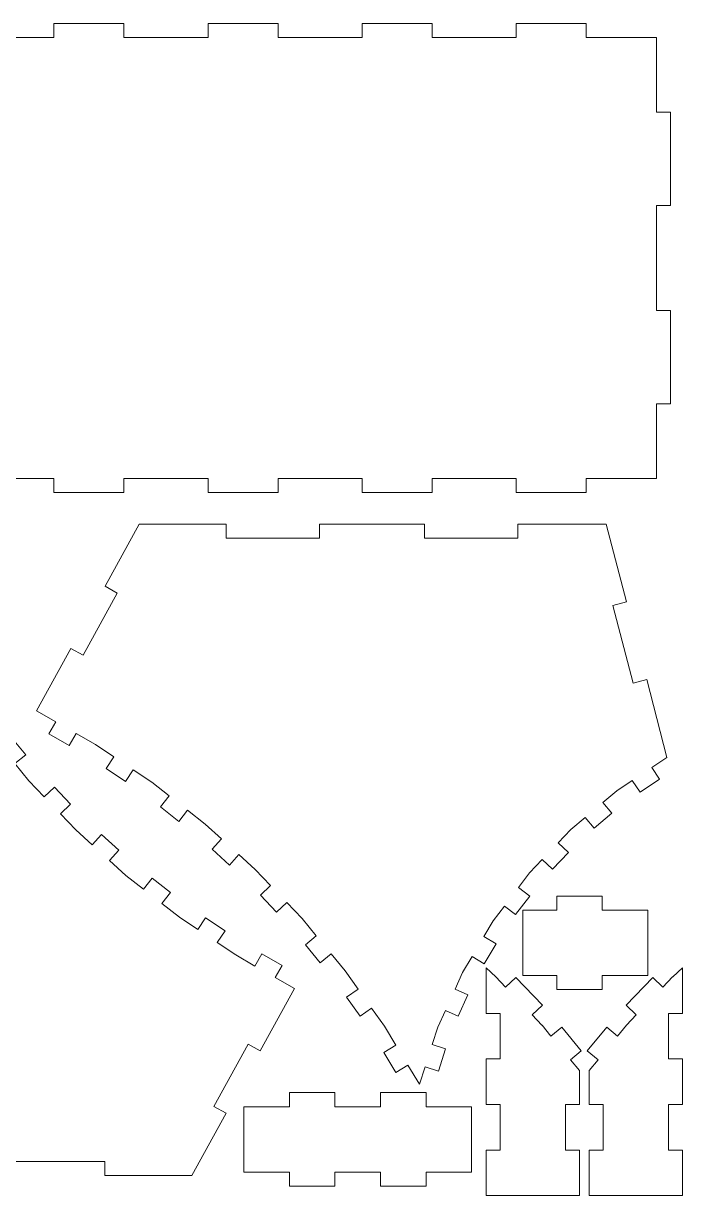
# Model space of a CAD drawing. Header units: millimetres. Extents: x -226 to 226, y -126 to 126.
# Drawn here: x -86.8 to 54.3, y -125.5 to 125.5 of the extents above; entities that cross this region are included whole.
import ezdxf

# ---------------------------------------------------------------- set-up
doc = ezdxf.new("R2010")
doc.units = ezdxf.units.MM
doc.header["$MEASUREMENT"] = 0
doc.layers.add('Camada 1', color=7, linetype='Continuous')

msp = doc.modelspace()

# ---------------------------------------------------------------- linework, layer by layer
at = {"layer": 'Camada 1', "color": 250, "lineweight": 20}
for points, knots in [([(33.6991, 28.0441), (33.6991, 28.0441), (48.6991, 28.0441), (48.6991, 28.0441), (48.6991, 28.0441), (48.6991, 28.0441), (48.6991, 44.0441), (48.6991, 44.0441), (48.6991, 44.0441), (48.6991, 44.0441), (51.6991, 44.0441), (51.6991, 44.0441), (51.6991, 44.0441), (51.6991, 44.0441), (51.6991, 64.0441), (51.6991, 64.0441), (51.6991, 64.0441), (51.6991, 64.0441), (48.6991, 64.0441), (48.6991, 64.0441), (48.6991, 64.0441), (48.6991, 64.0441), (48.6991, 86.5119), (48.6991, 86.5119), (48.6991, 86.5119), (48.6991, 86.5119), (51.6991, 86.5119), (51.6991, 86.5119), (51.6991, 86.5119), (51.6991, 86.5119), (51.6991, 106.5119), (51.6991, 106.5119), (51.6991, 106.5119), (51.6991, 106.5119), (48.6991, 106.5119), (48.6991, 106.5119), (48.6991, 106.5119), (48.6991, 106.5119), (48.6991, 122.5119), (48.6991, 122.5119), (48.6991, 122.5119), (48.6991, 122.5119), (33.6991, 122.5119), (33.6991, 122.5119), (33.6991, 122.5119), (33.6991, 122.5119), (33.6991, 125.5119), (33.6991, 125.5119), (33.6991, 125.5119), (33.6991, 125.5119), (18.6991, 125.5119), (18.6991, 125.5119), (18.6991, 125.5119), (18.6991, 125.5119), (18.6991, 122.5119), (18.6991, 122.5119), (18.6991, 122.5119), (18.6991, 122.5119), (0.6991, 122.5119), (0.6991, 122.5119), (0.6991, 122.5119), (0.6991, 122.5119), (0.6991, 125.5119), (0.6991, 125.5119), (0.6991, 125.5119), (0.6991, 125.5119), (-14.3009, 125.5119), (-14.3009, 125.5119), (-14.3009, 125.5119), (-14.3009, 125.5119), (-14.3009, 122.5119), (-14.3009, 122.5119), (-14.3009, 122.5119), (-14.3009, 122.5119), (-32.3009, 122.5119), (-32.3009, 122.5119), (-32.3009, 122.5119), (-32.3009, 122.5119), (-32.3009, 125.5119), (-32.3009, 125.5119), (-32.3009, 125.5119), (-32.3009, 125.5119), (-47.3009, 125.5119), (-47.3009, 125.5119), (-47.3009, 125.5119), (-47.3009, 125.5119), (-47.3009, 122.5119), (-47.3009, 122.5119), (-47.3009, 122.5119), (-47.3009, 122.5119), (-65.3009, 122.5119), (-65.3009, 122.5119), (-65.3009, 122.5119), (-65.3009, 122.5119), (-65.3009, 125.5119), (-65.3009, 125.5119), (-65.3009, 125.5119), (-65.3009, 125.5119), (-80.3009, 125.5119), (-80.3009, 125.5119), (-80.3009, 125.5119), (-80.3009, 125.5119), (-80.3009, 122.5119), (-80.3009, 122.5119), (-80.3009, 122.5119), (-80.3009, 122.5119), (-95.3009, 122.5119), (-95.3009, 122.5119), (-95.3009, 122.5119), (-95.3009, 122.5119), (-95.3009, 106.5119), (-95.3009, 106.5119), (-95.3009, 106.5119), (-95.3009, 106.5119), (-98.3009, 106.5119), (-98.3009, 106.5119), (-98.3009, 106.5119), (-98.3009, 106.5119), (-98.3009, 86.5119), (-98.3009, 86.5119), (-98.3009, 86.5119), (-98.3009, 86.5119), (-95.3009, 86.5119), (-95.3009, 86.5119), (-95.3009, 86.5119), (-95.3009, 86.5119), (-95.3009, 64.0441), (-95.3009, 64.0441), (-95.3009, 64.0441), (-95.3009, 64.0441), (-98.3009, 64.0441), (-98.3009, 64.0441), (-98.3009, 64.0441), (-98.3009, 64.0441), (-98.3009, 44.0441), (-98.3009, 44.0441), (-98.3009, 44.0441), (-98.3009, 44.0441), (-95.3009, 44.0441), (-95.3009, 44.0441), (-95.3009, 44.0441), (-95.3009, 44.0441), (-95.3009, 28.0441), (-95.3009, 28.0441), (-95.3009, 28.0441), (-95.3009, 28.0441), (-80.3009, 28.0441), (-80.3009, 28.0441), (-80.3009, 28.0441), (-80.3009, 28.0441), (-80.3009, 25.0441), (-80.3009, 25.0441), (-80.3009, 25.0441), (-80.3009, 25.0441), (-65.3009, 25.0441), (-65.3009, 25.0441), (-65.3009, 25.0441), (-65.3009, 25.0441), (-65.3009, 28.0441), (-65.3009, 28.0441), (-65.3009, 28.0441), (-65.3009, 28.0441), (-47.3009, 28.0441), (-47.3009, 28.0441), (-47.3009, 28.0441), (-47.3009, 28.0441), (-47.3009, 25.0441), (-47.3009, 25.0441), (-47.3009, 25.0441), (-47.3009, 25.0441), (-32.3009, 25.0441), (-32.3009, 25.0441), (-32.3009, 25.0441), (-32.3009, 25.0441), (-32.3009, 28.0441), (-32.3009, 28.0441), (-32.3009, 28.0441), (-32.3009, 28.0441), (-14.3009, 28.0441), (-14.3009, 28.0441), (-14.3009, 28.0441), (-14.3009, 28.0441), (-14.3009, 25.0441), (-14.3009, 25.0441), (-14.3009, 25.0441), (-14.3009, 25.0441), (0.6991, 25.0441), (0.6991, 25.0441), (0.6991, 25.0441), (0.6991, 25.0441), (0.6991, 28.0441), (0.6991, 28.0441), (0.6991, 28.0441), (0.6991, 28.0441), (18.6991, 28.0441), (18.6991, 28.0441), (18.6991, 28.0441), (18.6991, 28.0441), (18.6991, 25.0441), (18.6991, 25.0441), (18.6991, 25.0441), (18.6991, 25.0441), (33.6991, 25.0441), (33.6991, 25.0441), (33.6991, 25.0441), (33.6991, 25.0441), (33.6991, 28.0441), (33.6991, 28.0441)], [0, 0, 0, 0, 0.01886792, 0.01886792, 0.01886792, 0.01886792, 0.03773585, 0.03773585, 0.03773585, 0.03773585, 0.05660377, 0.05660377, 0.05660377, 0.05660377, 0.0754717, 0.0754717, 0.0754717, 0.0754717, 0.09433962, 0.09433962, 0.09433962, 0.09433962, 0.11320755, 0.11320755, 0.11320755, 0.11320755, 0.13207547, 0.13207547, 0.13207547, 0.13207547, 0.1509434, 0.1509434, 0.1509434, 0.1509434, 0.16981132, 0.16981132, 0.16981132, 0.16981132, 0.18867925, 0.18867925, 0.18867925, 0.18867925, 0.20754717, 0.20754717, 0.20754717, 0.20754717, 0.22641509, 0.22641509, 0.22641509, 0.22641509, 0.24528302, 0.24528302, 0.24528302, 0.24528302, 0.26415094, 0.26415094, 0.26415094, 0.26415094, 0.28301887, 0.28301887, 0.28301887, 0.28301887, 0.30188679, 0.30188679, 0.30188679, 0.30188679, 0.32075472, 0.32075472, 0.32075472, 0.32075472, 0.33962264, 0.33962264, 0.33962264, 0.33962264, 0.35849057, 0.35849057, 0.35849057, 0.35849057, 0.37735849, 0.37735849, 0.37735849, 0.37735849, 0.39622642, 0.39622642, 0.39622642, 0.39622642, 0.41509434, 0.41509434, 0.41509434, 0.41509434, 0.43396226, 0.43396226, 0.43396226, 0.43396226, 0.45283019, 0.45283019, 0.45283019, 0.45283019, 0.47169811, 0.47169811, 0.47169811, 0.47169811, 0.49056604, 0.49056604, 0.49056604, 0.49056604, 0.50943396, 0.50943396, 0.50943396, 0.50943396, 0.52830189, 0.52830189, 0.52830189, 0.52830189, 0.54716981, 0.54716981, 0.54716981, 0.54716981, 0.56603774, 0.56603774, 0.56603774, 0.56603774, 0.58490566, 0.58490566, 0.58490566, 0.58490566, 0.60377358, 0.60377358, 0.60377358, 0.60377358, 0.62264151, 0.62264151, 0.62264151, 0.62264151, 0.64150943, 0.64150943, 0.64150943, 0.64150943, 0.66037736, 0.66037736, 0.66037736, 0.66037736, 0.67924528, 0.67924528, 0.67924528, 0.67924528, 0.69811321, 0.69811321, 0.69811321, 0.69811321, 0.71698113, 0.71698113, 0.71698113, 0.71698113, 0.73584906, 0.73584906, 0.73584906, 0.73584906, 0.75471698, 0.75471698, 0.75471698, 0.75471698, 0.77358491, 0.77358491, 0.77358491, 0.77358491, 0.79245283, 0.79245283, 0.79245283, 0.79245283, 0.81132075, 0.81132075, 0.81132075, 0.81132075, 0.83018868, 0.83018868, 0.83018868, 0.83018868, 0.8490566, 0.8490566, 0.8490566, 0.8490566, 0.86792453, 0.86792453, 0.86792453, 0.86792453, 0.88679245, 0.88679245, 0.88679245, 0.88679245, 0.90566038, 0.90566038, 0.90566038, 0.90566038, 0.9245283, 0.9245283, 0.9245283, 0.9245283, 0.94339623, 0.94339623, 0.94339623, 0.94339623, 0.96226415, 0.96226415, 0.96226415, 0.96226415, 1, 1, 1, 1]), ([(-43.3991, 18.309), (-43.3991, 18.309), (-62.0277, 18.309), (-62.0277, 18.309), (-62.0277, 18.309), (-62.0277, 18.309), (-69.361, 4.9757), (-69.361, 4.9757), (-69.361, 4.9757), (-69.361, 4.9757), (-66.7324, 3.5299), (-66.7324, 3.5299), (-66.7324, 3.5299), (-66.7324, 3.5299), (-74.0657, -9.8034), (-74.0657, -9.8034), (-74.0657, -9.8034), (-74.0657, -9.8034), (-76.6944, -8.3577), (-76.6944, -8.3577), (-76.6944, -8.3577), (-76.6944, -8.3577), (-84.0277, -21.691), (-84.0277, -21.691), (-84.0277, -21.691), (-84.0277, -21.691), (-79.8954, -24.0509), (-79.8954, -24.0509), (-79.8954, -24.0509), (-79.8954, -24.0509), (-81.3832, -26.656), (-81.3832, -26.656), (-81.3832, -26.656), (-81.3832, -26.656), (-77.0389, -29.137), (-77.0389, -29.137), (-77.0389, -29.137), (-77.0389, -29.137), (-75.5511, -26.5319), (-75.5511, -26.5319), (-75.5511, -26.5319), (-75.5511, -26.5319), (-71.4188, -28.8918), (-71.4188, -28.8918), (-71.4188, -28.8918), (-71.4188, -28.8918), (-67.4687, -31.5454), (-67.4687, -31.5454), (-67.4687, -31.5454), (-67.4687, -31.5454), (-69.1415, -34.0357), (-69.1415, -34.0357), (-69.1415, -34.0357), (-69.1415, -34.0357), (-64.9887, -36.8253), (-64.9887, -36.8253), (-64.9887, -36.8253), (-64.9887, -36.8253), (-63.3158, -34.335), (-63.3158, -34.335), (-63.3158, -34.335), (-63.3158, -34.335), (-59.3657, -36.9885), (-59.3657, -36.9885), (-59.3657, -36.9885), (-59.3657, -36.9885), (-55.6184, -39.9217), (-55.6184, -39.9217), (-55.6184, -39.9217), (-55.6184, -39.9217), (-57.4675, -42.284), (-57.4675, -42.284), (-57.4675, -42.284), (-57.4675, -42.284), (-53.528, -45.3676), (-53.528, -45.3676), (-53.528, -45.3676), (-53.528, -45.3676), (-51.6789, -43.0053), (-51.6789, -43.0053), (-51.6789, -43.0053), (-51.6789, -43.0053), (-47.9317, -45.9384), (-47.9317, -45.9384), (-47.9317, -45.9384), (-47.9317, -45.9384), (-44.4071, -49.1356), (-44.4071, -49.1356), (-44.4071, -49.1356), (-44.4071, -49.1356), (-46.4227, -51.3576), (-46.4227, -51.3576), (-46.4227, -51.3576), (-46.4227, -51.3576), (-42.7174, -54.7189), (-42.7174, -54.7189), (-42.7174, -54.7189), (-42.7174, -54.7189), (-40.7017, -52.4969), (-40.7017, -52.4969), (-40.7017, -52.4969), (-40.7017, -52.4969), (-37.1772, -55.6942), (-37.1772, -55.6942), (-37.1772, -55.6942), (-37.1772, -55.6942), (-33.8939, -59.1388), (-33.8939, -59.1388), (-33.8939, -59.1388), (-33.8939, -59.1388), (-36.0654, -61.2086), (-36.0654, -61.2086), (-36.0654, -61.2086), (-36.0654, -61.2086), (-32.6136, -64.8299), (-32.6136, -64.8299), (-32.6136, -64.8299), (-32.6136, -64.8299), (-30.4421, -62.76), (-30.4421, -62.76), (-30.4421, -62.76), (-30.4421, -62.76), (-27.1588, -66.2046), (-27.1588, -66.2046), (-27.1588, -66.2046), (-27.1588, -66.2046), (-24.1341, -69.8783), (-24.1341, -69.8783), (-24.1341, -69.8783), (-24.1341, -69.8783), (-26.4501, -71.7851), (-26.4501, -71.7851), (-26.4501, -71.7851), (-26.4501, -71.7851), (-23.2701, -75.6473), (-23.2701, -75.6473), (-23.2701, -75.6473), (-23.2701, -75.6473), (-20.9542, -73.7404), (-20.9542, -73.7404), (-20.9542, -73.7404), (-20.9542, -73.7404), (-17.9294, -77.4141), (-17.9294, -77.4141), (-17.9294, -77.4141), (-17.9294, -77.4141), (-15.1792, -81.2976), (-15.1792, -81.2976), (-15.1792, -81.2976), (-15.1792, -81.2976), (-17.6274, -83.0314), (-17.6274, -83.0314), (-17.6274, -83.0314), (-17.6274, -83.0314), (-14.7361, -87.1141), (-14.7361, -87.1141), (-14.7361, -87.1141), (-14.7361, -87.1141), (-12.2879, -85.3803), (-12.2879, -85.3803), (-12.2879, -85.3803), (-12.2879, -85.3803), (-9.5376, -89.2638), (-9.5376, -89.2638), (-9.5376, -89.2638), (-9.5376, -89.2638), (-7.0764, -93.3365), (-7.0764, -93.3365), (-7.0764, -93.3365), (-7.0764, -93.3365), (-9.644, -94.8881), (-9.644, -94.8881), (-9.644, -94.8881), (-9.644, -94.8881), (-7.0565, -99.1699), (-7.0565, -99.1699), (-7.0565, -99.1699), (-7.0565, -99.1699), (-4.4889, -97.6182), (-4.4889, -97.6182), (-4.4889, -97.6182), (-4.4889, -97.6182), (-2.0277, -101.691), (-2.0277, -101.691), (-2.0277, -101.691), (-2.0277, -101.691), (-0.8201, -97.9511), (-0.8201, -97.9511), (-0.8201, -97.9511), (-0.8201, -97.9511), (2.0348, -98.873), (2.0348, -98.873), (2.0348, -98.873), (2.0348, -98.873), (3.572, -94.1122), (3.572, -94.1122), (3.572, -94.1122), (3.572, -94.1122), (0.7171, -93.1903), (0.7171, -93.1903), (0.7171, -93.1903), (0.7171, -93.1903), (1.9247, -89.4505), (1.9247, -89.4505), (1.9247, -89.4505), (1.9247, -89.4505), (3.5424, -85.8689), (3.5424, -85.8689), (3.5424, -85.8689), (3.5424, -85.8689), (6.2765, -87.1037), (6.2765, -87.1037), (6.2765, -87.1037), (6.2765, -87.1037), (8.3358, -82.5444), (8.3358, -82.5444), (8.3358, -82.5444), (8.3358, -82.5444), (5.6017, -81.3095), (5.6017, -81.3095), (5.6017, -81.3095), (5.6017, -81.3095), (7.2194, -77.7279), (7.2194, -77.7279), (7.2194, -77.7279), (7.2194, -77.7279), (9.227, -74.3494), (9.227, -74.3494), (9.227, -74.3494), (9.227, -74.3494), (11.806, -75.8819), (11.806, -75.8819), (11.806, -75.8819), (11.806, -75.8819), (14.3616, -71.581), (14.3616, -71.581), (14.3616, -71.581), (14.3616, -71.581), (11.7826, -70.0485), (11.7826, -70.0485), (11.7826, -70.0485), (11.7826, -70.0485), (13.7901, -66.67), (13.7901, -66.67), (13.7901, -66.67), (13.7901, -66.67), (16.1624, -63.5368), (16.1624, -63.5368), (16.1624, -63.5368), (16.1624, -63.5368), (18.5542, -65.3477), (18.5542, -65.3477), (18.5542, -65.3477), (18.5542, -65.3477), (21.5741, -61.3591), (21.5741, -61.3591), (21.5741, -61.3591), (21.5741, -61.3591), (19.1823, -59.5482), (19.1823, -59.5482), (19.1823, -59.5482), (19.1823, -59.5482), (21.5546, -56.415), (21.5546, -56.415), (21.5546, -56.415), (21.5546, -56.415), (24.262, -53.5663), (24.262, -53.5663), (24.262, -53.5663), (24.262, -53.5663), (26.4366, -55.633), (26.4366, -55.633), (26.4366, -55.633), (26.4366, -55.633), (29.883, -52.0066), (29.883, -52.0066), (29.883, -52.0066), (29.883, -52.0066), (27.7084, -49.9399), (27.7084, -49.9399), (27.7084, -49.9399), (27.7084, -49.9399), (30.4158, -47.0912), (30.4158, -47.0912), (30.4158, -47.0912), (30.4158, -47.0912), (33.4243, -44.5627), (33.4243, -44.5627), (33.4243, -44.5627), (33.4243, -44.5627), (35.3545, -46.8593), (35.3545, -46.8593), (35.3545, -46.8593), (35.3545, -46.8593), (39.1843, -43.6405), (39.1843, -43.6405), (39.1843, -43.6405), (39.1843, -43.6405), (37.2542, -41.3439), (37.2542, -41.3439), (37.2542, -41.3439), (37.2542, -41.3439), (40.2627, -38.8154), (40.2627, -38.8154), (40.2627, -38.8154), (40.2627, -38.8154), (43.5348, -36.6387), (43.5348, -36.6387), (43.5348, -36.6387), (43.5348, -36.6387), (45.1965, -39.1365), (45.1965, -39.1365), (45.1965, -39.1365), (45.1965, -39.1365), (49.3618, -36.3655), (49.3618, -36.3655), (49.3618, -36.3655), (49.3618, -36.3655), (47.7002, -33.8677), (47.7002, -33.8677), (47.7002, -33.8677), (47.7002, -33.8677), (50.9723, -31.691), (50.9723, -31.691), (50.9723, -31.691), (50.9723, -31.691), (46.639, -15.0243), (46.639, -15.0243), (46.639, -15.0243), (46.639, -15.0243), (43.7355, -15.7792), (43.7355, -15.7792), (43.7355, -15.7792), (43.7355, -15.7792), (39.4022, 0.8874), (39.4022, 0.8874), (39.4022, 0.8874), (39.4022, 0.8874), (42.3056, 1.6423), (42.3056, 1.6423), (42.3056, 1.6423), (42.3056, 1.6423), (37.9723, 18.309), (37.9723, 18.309), (37.9723, 18.309), (37.9723, 18.309), (19.0688, 18.309), (19.0688, 18.309), (19.0688, 18.309), (19.0688, 18.309), (19.0688, 15.309), (19.0688, 15.309), (19.0688, 15.309), (19.0688, 15.309), (-0.9312, 15.309), (-0.9312, 15.309), (-0.9312, 15.309), (-0.9312, 15.309), (-0.9312, 18.309), (-0.9312, 18.309), (-0.9312, 18.309), (-0.9312, 18.309), (-23.3991, 18.309), (-23.3991, 18.309), (-23.3991, 18.309), (-23.3991, 18.309), (-23.3991, 15.309), (-23.3991, 15.309), (-23.3991, 15.309), (-23.3991, 15.309), (-43.3991, 15.309), (-43.3991, 15.309), (-43.3991, 15.309), (-43.3991, 15.309), (-43.3991, 18.309), (-43.3991, 18.309)], [0, 0, 0, 0, 0.01052632, 0.01052632, 0.01052632, 0.01052632, 0.02105263, 0.02105263, 0.02105263, 0.02105263, 0.03157895, 0.03157895, 0.03157895, 0.03157895, 0.04210526, 0.04210526, 0.04210526, 0.04210526, 0.05263158, 0.05263158, 0.05263158, 0.05263158, 0.06315789, 0.06315789, 0.06315789, 0.06315789, 0.07368421, 0.07368421, 0.07368421, 0.07368421, 0.08421053, 0.08421053, 0.08421053, 0.08421053, 0.09473684, 0.09473684, 0.09473684, 0.09473684, 0.10526316, 0.10526316, 0.10526316, 0.10526316, 0.11578947, 0.11578947, 0.11578947, 0.11578947, 0.12631579, 0.12631579, 0.12631579, 0.12631579, 0.13684211, 0.13684211, 0.13684211, 0.13684211, 0.14736842, 0.14736842, 0.14736842, 0.14736842, 0.15789474, 0.15789474, 0.15789474, 0.15789474, 0.16842105, 0.16842105, 0.16842105, 0.16842105, 0.17894737, 0.17894737, 0.17894737, 0.17894737, 0.18947368, 0.18947368, 0.18947368, 0.18947368, 0.2, 0.2, 0.2, 0.2, 0.21052632, 0.21052632, 0.21052632, 0.21052632, 0.22105263, 0.22105263, 0.22105263, 0.22105263, 0.23157895, 0.23157895, 0.23157895, 0.23157895, 0.24210526, 0.24210526, 0.24210526, 0.24210526, 0.25263158, 0.25263158, 0.25263158, 0.25263158, 0.26315789, 0.26315789, 0.26315789, 0.26315789, 0.27368421, 0.27368421, 0.27368421, 0.27368421, 0.28421053, 0.28421053, 0.28421053, 0.28421053, 0.29473684, 0.29473684, 0.29473684, 0.29473684, 0.30526316, 0.30526316, 0.30526316, 0.30526316, 0.31578947, 0.31578947, 0.31578947, 0.31578947, 0.32631579, 0.32631579, 0.32631579, 0.32631579, 0.33684211, 0.33684211, 0.33684211, 0.33684211, 0.34736842, 0.34736842, 0.34736842, 0.34736842, 0.35789474, 0.35789474, 0.35789474, 0.35789474, 0.36842105, 0.36842105, 0.36842105, 0.36842105, 0.37894737, 0.37894737, 0.37894737, 0.37894737, 0.38947368, 0.38947368, 0.38947368, 0.38947368, 0.4, 0.4, 0.4, 0.4, 0.41052632, 0.41052632, 0.41052632, 0.41052632, 0.42105263, 0.42105263, 0.42105263, 0.42105263, 0.43157895, 0.43157895, 0.43157895, 0.43157895, 0.44210526, 0.44210526, 0.44210526, 0.44210526, 0.45263158, 0.45263158, 0.45263158, 0.45263158, 0.46315789, 0.46315789, 0.46315789, 0.46315789, 0.47368421, 0.47368421, 0.47368421, 0.47368421, 0.48421053, 0.48421053, 0.48421053, 0.48421053, 0.49473684, 0.49473684, 0.49473684, 0.49473684, 0.50526316, 0.50526316, 0.50526316, 0.50526316, 0.51578947, 0.51578947, 0.51578947, 0.51578947, 0.52631579, 0.52631579, 0.52631579, 0.52631579, 0.53684211, 0.53684211, 0.53684211, 0.53684211, 0.54736842, 0.54736842, 0.54736842, 0.54736842, 0.55789474, 0.55789474, 0.55789474, 0.55789474, 0.56842105, 0.56842105, 0.56842105, 0.56842105, 0.57894737, 0.57894737, 0.57894737, 0.57894737, 0.58947368, 0.58947368, 0.58947368, 0.58947368, 0.6, 0.6, 0.6, 0.6, 0.61052632, 0.61052632, 0.61052632, 0.61052632, 0.62105263, 0.62105263, 0.62105263, 0.62105263, 0.63157895, 0.63157895, 0.63157895, 0.63157895, 0.64210526, 0.64210526, 0.64210526, 0.64210526, 0.65263158, 0.65263158, 0.65263158, 0.65263158, 0.66315789, 0.66315789, 0.66315789, 0.66315789, 0.67368421, 0.67368421, 0.67368421, 0.67368421, 0.68421053, 0.68421053, 0.68421053, 0.68421053, 0.69473684, 0.69473684, 0.69473684, 0.69473684, 0.70526316, 0.70526316, 0.70526316, 0.70526316, 0.71578947, 0.71578947, 0.71578947, 0.71578947, 0.72631579, 0.72631579, 0.72631579, 0.72631579, 0.73684211, 0.73684211, 0.73684211, 0.73684211, 0.74736842, 0.74736842, 0.74736842, 0.74736842, 0.75789474, 0.75789474, 0.75789474, 0.75789474, 0.76842105, 0.76842105, 0.76842105, 0.76842105, 0.77894737, 0.77894737, 0.77894737, 0.77894737, 0.78947368, 0.78947368, 0.78947368, 0.78947368, 0.8, 0.8, 0.8, 0.8, 0.81052632, 0.81052632, 0.81052632, 0.81052632, 0.82105263, 0.82105263, 0.82105263, 0.82105263, 0.83157895, 0.83157895, 0.83157895, 0.83157895, 0.84210526, 0.84210526, 0.84210526, 0.84210526, 0.85263158, 0.85263158, 0.85263158, 0.85263158, 0.86315789, 0.86315789, 0.86315789, 0.86315789, 0.87368421, 0.87368421, 0.87368421, 0.87368421, 0.88421053, 0.88421053, 0.88421053, 0.88421053, 0.89473684, 0.89473684, 0.89473684, 0.89473684, 0.90526316, 0.90526316, 0.90526316, 0.90526316, 0.91578947, 0.91578947, 0.91578947, 0.91578947, 0.92631579, 0.92631579, 0.92631579, 0.92631579, 0.93684211, 0.93684211, 0.93684211, 0.93684211, 0.94736842, 0.94736842, 0.94736842, 0.94736842, 0.95789474, 0.95789474, 0.95789474, 0.95789474, 0.96842105, 0.96842105, 0.96842105, 0.96842105, 0.97894737, 0.97894737, 0.97894737, 0.97894737, 1, 1, 1, 1]), ([(-69.403, -121.1932), (-69.403, -121.1932), (-50.7744, -121.1932), (-50.7744, -121.1932), (-50.7744, -121.1932), (-50.7744, -121.1932), (-43.4411, -107.8599), (-43.4411, -107.8599), (-43.4411, -107.8599), (-43.4411, -107.8599), (-46.0697, -106.4141), (-46.0697, -106.4141), (-46.0697, -106.4141), (-46.0697, -106.4141), (-38.7364, -93.0808), (-38.7364, -93.0808), (-38.7364, -93.0808), (-38.7364, -93.0808), (-36.1077, -94.5265), (-36.1077, -94.5265), (-36.1077, -94.5265), (-36.1077, -94.5265), (-28.7744, -81.1932), (-28.7744, -81.1932), (-28.7744, -81.1932), (-28.7744, -81.1932), (-32.9067, -78.8333), (-32.9067, -78.8333), (-32.9067, -78.8333), (-32.9067, -78.8333), (-31.4189, -76.2282), (-31.4189, -76.2282), (-31.4189, -76.2282), (-31.4189, -76.2282), (-35.7632, -73.7472), (-35.7632, -73.7472), (-35.7632, -73.7472), (-35.7632, -73.7472), (-37.251, -76.3523), (-37.251, -76.3523), (-37.251, -76.3523), (-37.251, -76.3523), (-41.3833, -73.9924), (-41.3833, -73.9924), (-41.3833, -73.9924), (-41.3833, -73.9924), (-45.3334, -71.3388), (-45.3334, -71.3388), (-45.3334, -71.3388), (-45.3334, -71.3388), (-43.6606, -68.8485), (-43.6606, -68.8485), (-43.6606, -68.8485), (-43.6606, -68.8485), (-47.8134, -66.0589), (-47.8134, -66.0589), (-47.8134, -66.0589), (-47.8134, -66.0589), (-49.4863, -68.5492), (-49.4863, -68.5492), (-49.4863, -68.5492), (-49.4863, -68.5492), (-53.4364, -65.8957), (-53.4364, -65.8957), (-53.4364, -65.8957), (-53.4364, -65.8957), (-57.1837, -62.9625), (-57.1837, -62.9625), (-57.1837, -62.9625), (-57.1837, -62.9625), (-55.3346, -60.6002), (-55.3346, -60.6002), (-55.3346, -60.6002), (-55.3346, -60.6002), (-59.2741, -57.5166), (-59.2741, -57.5166), (-59.2741, -57.5166), (-59.2741, -57.5166), (-61.1232, -59.8789), (-61.1232, -59.8789), (-61.1232, -59.8789), (-61.1232, -59.8789), (-64.8704, -56.9458), (-64.8704, -56.9458), (-64.8704, -56.9458), (-64.8704, -56.9458), (-68.395, -53.7486), (-68.395, -53.7486), (-68.395, -53.7486), (-68.395, -53.7486), (-66.3794, -51.5266), (-66.3794, -51.5266), (-66.3794, -51.5266), (-66.3794, -51.5266), (-70.0847, -48.1653), (-70.0847, -48.1653), (-70.0847, -48.1653), (-70.0847, -48.1653), (-72.1004, -50.3873), (-72.1004, -50.3873), (-72.1004, -50.3873), (-72.1004, -50.3873), (-75.6249, -47.19), (-75.6249, -47.19), (-75.6249, -47.19), (-75.6249, -47.19), (-78.9082, -43.7454), (-78.9082, -43.7454), (-78.9082, -43.7454), (-78.9082, -43.7454), (-76.7367, -41.6756), (-76.7367, -41.6756), (-76.7367, -41.6756), (-76.7367, -41.6756), (-80.1885, -38.0543), (-80.1885, -38.0543), (-80.1885, -38.0543), (-80.1885, -38.0543), (-82.36, -40.1242), (-82.36, -40.1242), (-82.36, -40.1242), (-82.36, -40.1242), (-85.6433, -36.6796), (-85.6433, -36.6796), (-85.6433, -36.6796), (-85.6433, -36.6796), (-88.668, -33.0059), (-88.668, -33.0059), (-88.668, -33.0059), (-88.668, -33.0059), (-86.352, -31.0991), (-86.352, -31.0991), (-86.352, -31.0991), (-86.352, -31.0991), (-89.532, -27.2369), (-89.532, -27.2369), (-89.532, -27.2369), (-89.532, -27.2369), (-91.8479, -29.1438), (-91.8479, -29.1438), (-91.8479, -29.1438), (-91.8479, -29.1438), (-94.8727, -25.4701), (-94.8727, -25.4701), (-94.8727, -25.4701), (-94.8727, -25.4701), (-97.6229, -21.5866), (-97.6229, -21.5866), (-97.6229, -21.5866), (-97.6229, -21.5866), (-95.1747, -19.8528), (-95.1747, -19.8528), (-95.1747, -19.8528), (-95.1747, -19.8528), (-98.066, -15.7701), (-98.066, -15.7701), (-98.066, -15.7701), (-98.066, -15.7701), (-100.5142, -17.5039), (-100.5142, -17.5039), (-100.5142, -17.5039), (-100.5142, -17.5039), (-103.2645, -13.6204), (-103.2645, -13.6204), (-103.2645, -13.6204), (-103.2645, -13.6204), (-105.7257, -9.5477), (-105.7257, -9.5477), (-105.7257, -9.5477), (-105.7257, -9.5477), (-103.1581, -7.9961), (-103.1581, -7.9961), (-103.1581, -7.9961), (-103.1581, -7.9961), (-105.7456, -3.7143), (-105.7456, -3.7143), (-105.7456, -3.7143), (-105.7456, -3.7143), (-108.3132, -5.266), (-108.3132, -5.266), (-108.3132, -5.266), (-108.3132, -5.266), (-110.7744, -1.1932), (-110.7744, -1.1932), (-110.7744, -1.1932), (-110.7744, -1.1932), (-111.982, -4.9331), (-111.982, -4.9331), (-111.982, -4.9331), (-111.982, -4.9331), (-114.8369, -4.0112), (-114.8369, -4.0112), (-114.8369, -4.0112), (-114.8369, -4.0112), (-116.3741, -8.772), (-116.3741, -8.772), (-116.3741, -8.772), (-116.3741, -8.772), (-113.5192, -9.6939), (-113.5192, -9.6939), (-113.5192, -9.6939), (-113.5192, -9.6939), (-114.7268, -13.4337), (-114.7268, -13.4337), (-114.7268, -13.4337), (-114.7268, -13.4337), (-116.3445, -17.0153), (-116.3445, -17.0153), (-116.3445, -17.0153), (-116.3445, -17.0153), (-119.0786, -15.7805), (-119.0786, -15.7805), (-119.0786, -15.7805), (-119.0786, -15.7805), (-121.1379, -20.3398), (-121.1379, -20.3398), (-121.1379, -20.3398), (-121.1379, -20.3398), (-118.4038, -21.5747), (-118.4038, -21.5747), (-118.4038, -21.5747), (-118.4038, -21.5747), (-120.0215, -25.1563), (-120.0215, -25.1563), (-120.0215, -25.1563), (-120.0215, -25.1563), (-122.0291, -28.5348), (-122.0291, -28.5348), (-122.0291, -28.5348), (-122.0291, -28.5348), (-124.6081, -27.0023), (-124.6081, -27.0023), (-124.6081, -27.0023), (-124.6081, -27.0023), (-127.1637, -31.3032), (-127.1637, -31.3032), (-127.1637, -31.3032), (-127.1637, -31.3032), (-124.5847, -32.8357), (-124.5847, -32.8357), (-124.5847, -32.8357), (-124.5847, -32.8357), (-126.5922, -36.2142), (-126.5922, -36.2142), (-126.5922, -36.2142), (-126.5922, -36.2142), (-128.9645, -39.3474), (-128.9645, -39.3474), (-128.9645, -39.3474), (-128.9645, -39.3474), (-131.3563, -37.5365), (-131.3563, -37.5365), (-131.3563, -37.5365), (-131.3563, -37.5365), (-134.3762, -41.5251), (-134.3762, -41.5251), (-134.3762, -41.5251), (-134.3762, -41.5251), (-131.9844, -43.336), (-131.9844, -43.336), (-131.9844, -43.336), (-131.9844, -43.336), (-134.3567, -46.4692), (-134.3567, -46.4692), (-134.3567, -46.4692), (-134.3567, -46.4692), (-137.0641, -49.3179), (-137.0641, -49.3179), (-137.0641, -49.3179), (-137.0641, -49.3179), (-139.2387, -47.2512), (-139.2387, -47.2512), (-139.2387, -47.2512), (-139.2387, -47.2512), (-142.6851, -50.8776), (-142.6851, -50.8776), (-142.6851, -50.8776), (-142.6851, -50.8776), (-140.5105, -52.9443), (-140.5105, -52.9443), (-140.5105, -52.9443), (-140.5105, -52.9443), (-143.2179, -55.793), (-143.2179, -55.793), (-143.2179, -55.793), (-143.2179, -55.793), (-146.2264, -58.3215), (-146.2264, -58.3215), (-146.2264, -58.3215), (-146.2264, -58.3215), (-148.1566, -56.0249), (-148.1566, -56.0249), (-148.1566, -56.0249), (-148.1566, -56.0249), (-151.9864, -59.2437), (-151.9864, -59.2437), (-151.9864, -59.2437), (-151.9864, -59.2437), (-150.0563, -61.5403), (-150.0563, -61.5403), (-150.0563, -61.5403), (-150.0563, -61.5403), (-153.0648, -64.0688), (-153.0648, -64.0688), (-153.0648, -64.0688), (-153.0648, -64.0688), (-156.3369, -66.2455), (-156.3369, -66.2455), (-156.3369, -66.2455), (-156.3369, -66.2455), (-157.9986, -63.7477), (-157.9986, -63.7477), (-157.9986, -63.7477), (-157.9986, -63.7477), (-162.1639, -66.5187), (-162.1639, -66.5187), (-162.1639, -66.5187), (-162.1639, -66.5187), (-160.5023, -69.0165), (-160.5023, -69.0165), (-160.5023, -69.0165), (-160.5023, -69.0165), (-163.7744, -71.1932), (-163.7744, -71.1932), (-163.7744, -71.1932), (-163.7744, -71.1932), (-159.4411, -87.8599), (-159.4411, -87.8599), (-159.4411, -87.8599), (-159.4411, -87.8599), (-156.5376, -87.105), (-156.5376, -87.105), (-156.5376, -87.105), (-156.5376, -87.105), (-152.2043, -103.7716), (-152.2043, -103.7716), (-152.2043, -103.7716), (-152.2043, -103.7716), (-155.1077, -104.5265), (-155.1077, -104.5265), (-155.1077, -104.5265), (-155.1077, -104.5265), (-150.7744, -121.1932), (-150.7744, -121.1932), (-150.7744, -121.1932), (-150.7744, -121.1932), (-131.8709, -121.1932), (-131.8709, -121.1932), (-131.8709, -121.1932), (-131.8709, -121.1932), (-131.8709, -118.1932), (-131.8709, -118.1932), (-131.8709, -118.1932), (-131.8709, -118.1932), (-111.8709, -118.1932), (-111.8709, -118.1932), (-111.8709, -118.1932), (-111.8709, -118.1932), (-111.8709, -121.1932), (-111.8709, -121.1932), (-111.8709, -121.1932), (-111.8709, -121.1932), (-89.403, -121.1932), (-89.403, -121.1932), (-89.403, -121.1932), (-89.403, -121.1932), (-89.403, -118.1932), (-89.403, -118.1932), (-89.403, -118.1932), (-89.403, -118.1932), (-69.403, -118.1932), (-69.403, -118.1932), (-69.403, -118.1932), (-69.403, -118.1932), (-69.403, -121.1932), (-69.403, -121.1932)], [0, 0, 0, 0, 0.01052632, 0.01052632, 0.01052632, 0.01052632, 0.02105263, 0.02105263, 0.02105263, 0.02105263, 0.03157895, 0.03157895, 0.03157895, 0.03157895, 0.04210526, 0.04210526, 0.04210526, 0.04210526, 0.05263158, 0.05263158, 0.05263158, 0.05263158, 0.06315789, 0.06315789, 0.06315789, 0.06315789, 0.07368421, 0.07368421, 0.07368421, 0.07368421, 0.08421053, 0.08421053, 0.08421053, 0.08421053, 0.09473684, 0.09473684, 0.09473684, 0.09473684, 0.10526316, 0.10526316, 0.10526316, 0.10526316, 0.11578947, 0.11578947, 0.11578947, 0.11578947, 0.12631579, 0.12631579, 0.12631579, 0.12631579, 0.13684211, 0.13684211, 0.13684211, 0.13684211, 0.14736842, 0.14736842, 0.14736842, 0.14736842, 0.15789474, 0.15789474, 0.15789474, 0.15789474, 0.16842105, 0.16842105, 0.16842105, 0.16842105, 0.17894737, 0.17894737, 0.17894737, 0.17894737, 0.18947368, 0.18947368, 0.18947368, 0.18947368, 0.2, 0.2, 0.2, 0.2, 0.21052632, 0.21052632, 0.21052632, 0.21052632, 0.22105263, 0.22105263, 0.22105263, 0.22105263, 0.23157895, 0.23157895, 0.23157895, 0.23157895, 0.24210526, 0.24210526, 0.24210526, 0.24210526, 0.25263158, 0.25263158, 0.25263158, 0.25263158, 0.26315789, 0.26315789, 0.26315789, 0.26315789, 0.27368421, 0.27368421, 0.27368421, 0.27368421, 0.28421053, 0.28421053, 0.28421053, 0.28421053, 0.29473684, 0.29473684, 0.29473684, 0.29473684, 0.30526316, 0.30526316, 0.30526316, 0.30526316, 0.31578947, 0.31578947, 0.31578947, 0.31578947, 0.32631579, 0.32631579, 0.32631579, 0.32631579, 0.33684211, 0.33684211, 0.33684211, 0.33684211, 0.34736842, 0.34736842, 0.34736842, 0.34736842, 0.35789474, 0.35789474, 0.35789474, 0.35789474, 0.36842105, 0.36842105, 0.36842105, 0.36842105, 0.37894737, 0.37894737, 0.37894737, 0.37894737, 0.38947368, 0.38947368, 0.38947368, 0.38947368, 0.4, 0.4, 0.4, 0.4, 0.41052632, 0.41052632, 0.41052632, 0.41052632, 0.42105263, 0.42105263, 0.42105263, 0.42105263, 0.43157895, 0.43157895, 0.43157895, 0.43157895, 0.44210526, 0.44210526, 0.44210526, 0.44210526, 0.45263158, 0.45263158, 0.45263158, 0.45263158, 0.46315789, 0.46315789, 0.46315789, 0.46315789, 0.47368421, 0.47368421, 0.47368421, 0.47368421, 0.48421053, 0.48421053, 0.48421053, 0.48421053, 0.49473684, 0.49473684, 0.49473684, 0.49473684, 0.50526316, 0.50526316, 0.50526316, 0.50526316, 0.51578947, 0.51578947, 0.51578947, 0.51578947, 0.52631579, 0.52631579, 0.52631579, 0.52631579, 0.53684211, 0.53684211, 0.53684211, 0.53684211, 0.54736842, 0.54736842, 0.54736842, 0.54736842, 0.55789474, 0.55789474, 0.55789474, 0.55789474, 0.56842105, 0.56842105, 0.56842105, 0.56842105, 0.57894737, 0.57894737, 0.57894737, 0.57894737, 0.58947368, 0.58947368, 0.58947368, 0.58947368, 0.6, 0.6, 0.6, 0.6, 0.61052632, 0.61052632, 0.61052632, 0.61052632, 0.62105263, 0.62105263, 0.62105263, 0.62105263, 0.63157895, 0.63157895, 0.63157895, 0.63157895, 0.64210526, 0.64210526, 0.64210526, 0.64210526, 0.65263158, 0.65263158, 0.65263158, 0.65263158, 0.66315789, 0.66315789, 0.66315789, 0.66315789, 0.67368421, 0.67368421, 0.67368421, 0.67368421, 0.68421053, 0.68421053, 0.68421053, 0.68421053, 0.69473684, 0.69473684, 0.69473684, 0.69473684, 0.70526316, 0.70526316, 0.70526316, 0.70526316, 0.71578947, 0.71578947, 0.71578947, 0.71578947, 0.72631579, 0.72631579, 0.72631579, 0.72631579, 0.73684211, 0.73684211, 0.73684211, 0.73684211, 0.74736842, 0.74736842, 0.74736842, 0.74736842, 0.75789474, 0.75789474, 0.75789474, 0.75789474, 0.76842105, 0.76842105, 0.76842105, 0.76842105, 0.77894737, 0.77894737, 0.77894737, 0.77894737, 0.78947368, 0.78947368, 0.78947368, 0.78947368, 0.8, 0.8, 0.8, 0.8, 0.81052632, 0.81052632, 0.81052632, 0.81052632, 0.82105263, 0.82105263, 0.82105263, 0.82105263, 0.83157895, 0.83157895, 0.83157895, 0.83157895, 0.84210526, 0.84210526, 0.84210526, 0.84210526, 0.85263158, 0.85263158, 0.85263158, 0.85263158, 0.86315789, 0.86315789, 0.86315789, 0.86315789, 0.87368421, 0.87368421, 0.87368421, 0.87368421, 0.88421053, 0.88421053, 0.88421053, 0.88421053, 0.89473684, 0.89473684, 0.89473684, 0.89473684, 0.90526316, 0.90526316, 0.90526316, 0.90526316, 0.91578947, 0.91578947, 0.91578947, 0.91578947, 0.92631579, 0.92631579, 0.92631579, 0.92631579, 0.93684211, 0.93684211, 0.93684211, 0.93684211, 0.94736842, 0.94736842, 0.94736842, 0.94736842, 0.95789474, 0.95789474, 0.95789474, 0.95789474, 0.96842105, 0.96842105, 0.96842105, 0.96842105, 0.97894737, 0.97894737, 0.97894737, 0.97894737, 1, 1, 1, 1]), ([(27.3657, -81.4049), (27.3657, -81.4049), (37.1209, -81.4049), (37.1209, -81.4049), (37.1209, -81.4049), (37.1209, -81.4049), (37.1209, -78.4049), (37.1209, -78.4049), (37.1209, -78.4049), (37.1209, -78.4049), (46.8762, -78.4049), (46.8762, -78.4049), (46.8762, -78.4049), (46.8762, -78.4049), (46.8762, -64.4049), (46.8762, -64.4049), (46.8762, -64.4049), (46.8762, -64.4049), (37.1209, -64.4049), (37.1209, -64.4049), (37.1209, -64.4049), (37.1209, -64.4049), (37.1209, -61.4049), (37.1209, -61.4049), (37.1209, -61.4049), (37.1209, -61.4049), (27.3657, -61.4049), (27.3657, -61.4049), (27.3657, -61.4049), (27.3657, -61.4049), (27.3657, -64.4049), (27.3657, -64.4049), (27.3657, -64.4049), (27.3657, -64.4049), (20.105, -64.4049), (20.105, -64.4049), (20.105, -64.4049), (20.105, -64.4049), (20.105, -78.4049), (20.105, -78.4049), (20.105, -78.4049), (20.105, -78.4049), (27.3657, -78.4049), (27.3657, -78.4049), (27.3657, -78.4049), (27.3657, -78.4049), (27.3657, -81.4049), (27.3657, -81.4049)], [0, 0, 0, 0, 0.07692308, 0.07692308, 0.07692308, 0.07692308, 0.15384615, 0.15384615, 0.15384615, 0.15384615, 0.23076923, 0.23076923, 0.23076923, 0.23076923, 0.30769231, 0.30769231, 0.30769231, 0.30769231, 0.38461538, 0.38461538, 0.38461538, 0.38461538, 0.46153846, 0.46153846, 0.46153846, 0.46153846, 0.53846154, 0.53846154, 0.53846154, 0.53846154, 0.61538462, 0.61538462, 0.61538462, 0.61538462, 0.69230769, 0.69230769, 0.69230769, 0.69230769, 0.76923077, 0.76923077, 0.76923077, 0.76923077, 0.84615385, 0.84615385, 0.84615385, 0.84615385, 1, 1, 1, 1]), ([(24.3019, -84.7608), (24.3019, -84.7608), (18.6009, -78.7799), (18.6009, -78.7799), (18.6009, -78.7799), (18.6009, -78.7799), (16.4294, -80.8498), (16.4294, -80.8498), (16.4294, -80.8498), (16.4294, -80.8498), (14.3595, -78.6782), (14.3595, -78.6782), (14.3595, -78.6782), (14.3595, -78.6782), (14.3313, -78.6507), (14.3313, -78.6507), (14.3313, -78.6507), (14.3313, -78.6507), (12.2203, -76.7358), (12.2203, -76.7358), (12.2203, -76.7358), (12.2203, -76.7358), (12.2203, -86.4909), (12.2203, -86.4909), (12.2203, -86.4909), (12.2203, -86.4909), (15.2203, -86.4909), (15.2203, -86.4909), (15.2203, -86.4909), (15.2203, -86.4909), (15.2203, -96.2462), (15.2203, -96.2462), (15.2203, -96.2462), (15.2203, -96.2462), (12.2203, -96.2462), (12.2203, -96.2462), (12.2203, -96.2462), (12.2203, -96.2462), (12.2203, -106.0014), (12.2203, -106.0014), (12.2203, -106.0014), (12.2203, -106.0014), (15.2203, -106.0014), (15.2203, -106.0014), (15.2203, -106.0014), (15.2203, -106.0014), (15.2203, -115.7567), (15.2203, -115.7567), (15.2203, -115.7567), (15.2203, -115.7567), (12.2203, -115.7567), (12.2203, -115.7567), (12.2203, -115.7567), (12.2203, -115.7567), (12.2203, -125.5119), (12.2203, -125.5119), (12.2203, -125.5119), (12.2203, -125.5119), (32.2203, -125.5119), (32.2203, -125.5119), (32.2203, -125.5119), (32.2203, -125.5119), (32.2203, -115.7567), (32.2203, -115.7567), (32.2203, -115.7567), (32.2203, -115.7567), (29.2203, -115.7567), (29.2203, -115.7567), (29.2203, -115.7567), (29.2203, -115.7567), (29.2203, -106.0014), (29.2203, -106.0014), (29.2203, -106.0014), (29.2203, -106.0014), (32.2203, -106.0014), (32.2203, -106.0014), (32.2203, -106.0014), (32.2203, -106.0014), (32.2203, -98.7407), (32.2203, -98.7407), (32.2203, -98.7407), (32.2203, -98.7407), (30.3135, -96.4248), (30.3135, -96.4248), (30.3135, -96.4248), (30.3135, -96.4248), (32.6295, -94.5179), (32.6295, -94.5179), (32.6295, -94.5179), (32.6295, -94.5179), (28.4493, -89.4408), (28.4493, -89.4408), (28.4493, -89.4408), (28.4493, -89.4408), (26.1333, -91.3477), (26.1333, -91.3477), (26.1333, -91.3477), (26.1333, -91.3477), (24.2264, -89.0317), (24.2264, -89.0317), (24.2264, -89.0317), (24.2264, -89.0317), (24.2003, -89.0022), (24.2003, -89.0022), (24.2003, -89.0022), (24.2003, -89.0022), (22.1304, -86.8307), (22.1304, -86.8307), (22.1304, -86.8307), (22.1304, -86.8307), (24.3019, -84.7608), (24.3019, -84.7608)], [0, 0, 0, 0, 0.03448276, 0.03448276, 0.03448276, 0.03448276, 0.06896552, 0.06896552, 0.06896552, 0.06896552, 0.10344828, 0.10344828, 0.10344828, 0.10344828, 0.13793103, 0.13793103, 0.13793103, 0.13793103, 0.17241379, 0.17241379, 0.17241379, 0.17241379, 0.20689655, 0.20689655, 0.20689655, 0.20689655, 0.24137931, 0.24137931, 0.24137931, 0.24137931, 0.27586207, 0.27586207, 0.27586207, 0.27586207, 0.31034483, 0.31034483, 0.31034483, 0.31034483, 0.34482759, 0.34482759, 0.34482759, 0.34482759, 0.37931034, 0.37931034, 0.37931034, 0.37931034, 0.4137931, 0.4137931, 0.4137931, 0.4137931, 0.44827586, 0.44827586, 0.44827586, 0.44827586, 0.48275862, 0.48275862, 0.48275862, 0.48275862, 0.51724138, 0.51724138, 0.51724138, 0.51724138, 0.55172414, 0.55172414, 0.55172414, 0.55172414, 0.5862069, 0.5862069, 0.5862069, 0.5862069, 0.62068966, 0.62068966, 0.62068966, 0.62068966, 0.65517241, 0.65517241, 0.65517241, 0.65517241, 0.68965517, 0.68965517, 0.68965517, 0.68965517, 0.72413793, 0.72413793, 0.72413793, 0.72413793, 0.75862069, 0.75862069, 0.75862069, 0.75862069, 0.79310345, 0.79310345, 0.79310345, 0.79310345, 0.82758621, 0.82758621, 0.82758621, 0.82758621, 0.86206897, 0.86206897, 0.86206897, 0.86206897, 0.89655172, 0.89655172, 0.89655172, 0.89655172, 0.93103448, 0.93103448, 0.93103448, 0.93103448, 1, 1, 1, 1]), ([(42.2271, -84.7608), (42.2271, -84.7608), (47.9281, -78.7799), (47.9281, -78.7799), (47.9281, -78.7799), (47.9281, -78.7799), (50.0996, -80.8498), (50.0996, -80.8498), (50.0996, -80.8498), (50.0996, -80.8498), (52.1695, -78.6782), (52.1695, -78.6782), (52.1695, -78.6782), (52.1695, -78.6782), (52.1977, -78.6507), (52.1977, -78.6507), (52.1977, -78.6507), (52.1977, -78.6507), (54.3087, -76.7358), (54.3087, -76.7358), (54.3087, -76.7358), (54.3087, -76.7358), (54.3087, -86.4909), (54.3087, -86.4909), (54.3087, -86.4909), (54.3087, -86.4909), (51.3087, -86.4909), (51.3087, -86.4909), (51.3087, -86.4909), (51.3087, -86.4909), (51.3087, -96.2462), (51.3087, -96.2462), (51.3087, -96.2462), (51.3087, -96.2462), (54.3087, -96.2462), (54.3087, -96.2462), (54.3087, -96.2462), (54.3087, -96.2462), (54.3087, -106.0014), (54.3087, -106.0014), (54.3087, -106.0014), (54.3087, -106.0014), (51.3087, -106.0014), (51.3087, -106.0014), (51.3087, -106.0014), (51.3087, -106.0014), (51.3087, -115.7567), (51.3087, -115.7567), (51.3087, -115.7567), (51.3087, -115.7567), (54.3087, -115.7567), (54.3087, -115.7567), (54.3087, -115.7567), (54.3087, -115.7567), (54.3087, -125.5119), (54.3087, -125.5119), (54.3087, -125.5119), (54.3087, -125.5119), (34.3087, -125.5119), (34.3087, -125.5119), (34.3087, -125.5119), (34.3087, -125.5119), (34.3087, -115.7567), (34.3087, -115.7567), (34.3087, -115.7567), (34.3087, -115.7567), (37.3087, -115.7567), (37.3087, -115.7567), (37.3087, -115.7567), (37.3087, -115.7567), (37.3087, -106.0014), (37.3087, -106.0014), (37.3087, -106.0014), (37.3087, -106.0014), (34.3087, -106.0014), (34.3087, -106.0014), (34.3087, -106.0014), (34.3087, -106.0014), (34.3087, -98.7407), (34.3087, -98.7407), (34.3087, -98.7407), (34.3087, -98.7407), (36.2155, -96.4248), (36.2155, -96.4248), (36.2155, -96.4248), (36.2155, -96.4248), (33.8995, -94.5179), (33.8995, -94.5179), (33.8995, -94.5179), (33.8995, -94.5179), (38.0797, -89.4408), (38.0797, -89.4408), (38.0797, -89.4408), (38.0797, -89.4408), (40.3957, -91.3477), (40.3957, -91.3477), (40.3957, -91.3477), (40.3957, -91.3477), (42.3026, -89.0317), (42.3026, -89.0317), (42.3026, -89.0317), (42.3026, -89.0317), (42.3287, -89.0022), (42.3287, -89.0022), (42.3287, -89.0022), (42.3287, -89.0022), (44.3986, -86.8307), (44.3986, -86.8307), (44.3986, -86.8307), (44.3986, -86.8307), (42.2271, -84.7608), (42.2271, -84.7608)], [0, 0, 0, 0, 0.03448276, 0.03448276, 0.03448276, 0.03448276, 0.06896552, 0.06896552, 0.06896552, 0.06896552, 0.10344828, 0.10344828, 0.10344828, 0.10344828, 0.13793103, 0.13793103, 0.13793103, 0.13793103, 0.17241379, 0.17241379, 0.17241379, 0.17241379, 0.20689655, 0.20689655, 0.20689655, 0.20689655, 0.24137931, 0.24137931, 0.24137931, 0.24137931, 0.27586207, 0.27586207, 0.27586207, 0.27586207, 0.31034483, 0.31034483, 0.31034483, 0.31034483, 0.34482759, 0.34482759, 0.34482759, 0.34482759, 0.37931034, 0.37931034, 0.37931034, 0.37931034, 0.4137931, 0.4137931, 0.4137931, 0.4137931, 0.44827586, 0.44827586, 0.44827586, 0.44827586, 0.48275862, 0.48275862, 0.48275862, 0.48275862, 0.51724138, 0.51724138, 0.51724138, 0.51724138, 0.55172414, 0.55172414, 0.55172414, 0.55172414, 0.5862069, 0.5862069, 0.5862069, 0.5862069, 0.62068966, 0.62068966, 0.62068966, 0.62068966, 0.65517241, 0.65517241, 0.65517241, 0.65517241, 0.68965517, 0.68965517, 0.68965517, 0.68965517, 0.72413793, 0.72413793, 0.72413793, 0.72413793, 0.75862069, 0.75862069, 0.75862069, 0.75862069, 0.79310345, 0.79310345, 0.79310345, 0.79310345, 0.82758621, 0.82758621, 0.82758621, 0.82758621, 0.86206897, 0.86206897, 0.86206897, 0.86206897, 0.89655172, 0.89655172, 0.89655172, 0.89655172, 0.93103448, 0.93103448, 0.93103448, 0.93103448, 1, 1, 1, 1]), ([(-10.3746, -123.4749), (-10.3746, -123.4749), (-0.6193, -123.4749), (-0.6193, -123.4749), (-0.6193, -123.4749), (-0.6193, -123.4749), (-0.6193, -120.4749), (-0.6193, -120.4749), (-0.6193, -120.4749), (-0.6193, -120.4749), (9.1358, -120.4749), (9.1358, -120.4749), (9.1358, -120.4749), (9.1358, -120.4749), (9.1358, -106.4749), (9.1358, -106.4749), (9.1358, -106.4749), (9.1358, -106.4749), (-0.6193, -106.4749), (-0.6193, -106.4749), (-0.6193, -106.4749), (-0.6193, -106.4749), (-0.6193, -103.4749), (-0.6193, -103.4749), (-0.6193, -103.4749), (-0.6193, -103.4749), (-10.3746, -103.4749), (-10.3746, -103.4749), (-10.3746, -103.4749), (-10.3746, -103.4749), (-10.3746, -106.4749), (-10.3746, -106.4749), (-10.3746, -106.4749), (-10.3746, -106.4749), (-20.1298, -106.4749), (-20.1298, -106.4749), (-20.1298, -106.4749), (-20.1298, -106.4749), (-20.1298, -103.4749), (-20.1298, -103.4749), (-20.1298, -103.4749), (-20.1298, -103.4749), (-29.8851, -103.4749), (-29.8851, -103.4749), (-29.8851, -103.4749), (-29.8851, -103.4749), (-29.8851, -106.4749), (-29.8851, -106.4749), (-29.8851, -106.4749), (-29.8851, -106.4749), (-39.6403, -106.4749), (-39.6403, -106.4749), (-39.6403, -106.4749), (-39.6403, -106.4749), (-39.6403, -120.4749), (-39.6403, -120.4749), (-39.6403, -120.4749), (-39.6403, -120.4749), (-29.8851, -120.4749), (-29.8851, -120.4749), (-29.8851, -120.4749), (-29.8851, -120.4749), (-29.8851, -123.4749), (-29.8851, -123.4749), (-29.8851, -123.4749), (-29.8851, -123.4749), (-20.1298, -123.4749), (-20.1298, -123.4749), (-20.1298, -123.4749), (-20.1298, -123.4749), (-20.1298, -120.4749), (-20.1298, -120.4749), (-20.1298, -120.4749), (-20.1298, -120.4749), (-10.3746, -120.4749), (-10.3746, -120.4749), (-10.3746, -120.4749), (-10.3746, -120.4749), (-10.3746, -123.4749), (-10.3746, -123.4749)], [0, 0, 0, 0, 0.04761905, 0.04761905, 0.04761905, 0.04761905, 0.0952381, 0.0952381, 0.0952381, 0.0952381, 0.14285714, 0.14285714, 0.14285714, 0.14285714, 0.19047619, 0.19047619, 0.19047619, 0.19047619, 0.23809524, 0.23809524, 0.23809524, 0.23809524, 0.28571429, 0.28571429, 0.28571429, 0.28571429, 0.33333333, 0.33333333, 0.33333333, 0.33333333, 0.38095238, 0.38095238, 0.38095238, 0.38095238, 0.42857143, 0.42857143, 0.42857143, 0.42857143, 0.47619048, 0.47619048, 0.47619048, 0.47619048, 0.52380952, 0.52380952, 0.52380952, 0.52380952, 0.57142857, 0.57142857, 0.57142857, 0.57142857, 0.61904762, 0.61904762, 0.61904762, 0.61904762, 0.66666667, 0.66666667, 0.66666667, 0.66666667, 0.71428571, 0.71428571, 0.71428571, 0.71428571, 0.76190476, 0.76190476, 0.76190476, 0.76190476, 0.80952381, 0.80952381, 0.80952381, 0.80952381, 0.85714286, 0.85714286, 0.85714286, 0.85714286, 0.9047619, 0.9047619, 0.9047619, 0.9047619, 1, 1, 1, 1])]:
    msp.add_open_spline(points, degree=3, knots=knots, dxfattribs=at)

doc.saveas('drawing.dxf')
